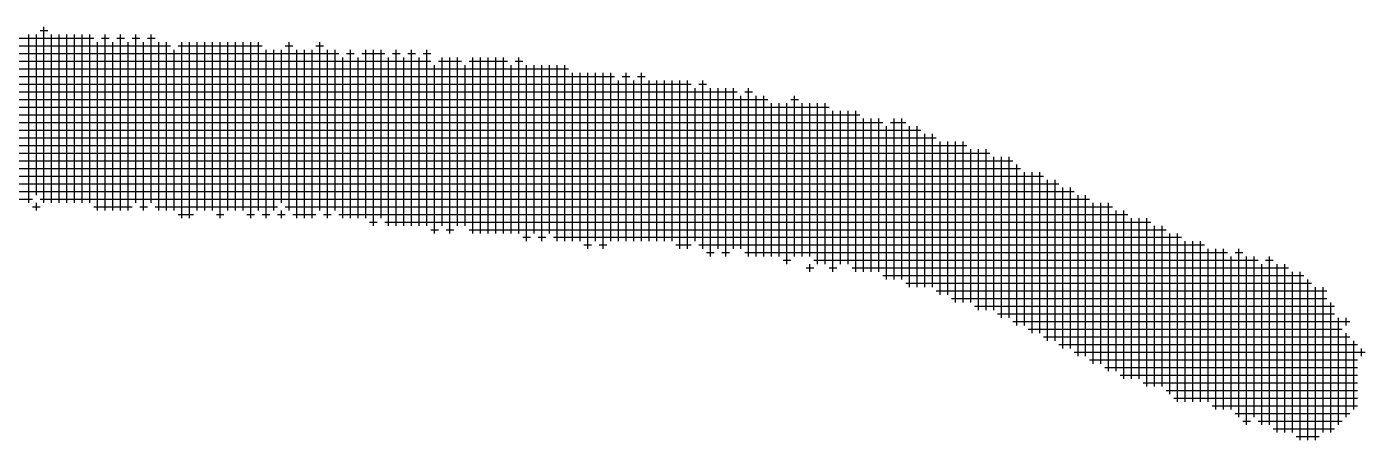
# Model space of a CAD drawing. Header units: feet. Extents: x 0 to 504600, y 0 to 356400.
# Drawn here: x 323179 to 324170, y 16999 to 17305 of the extents above; entities that cross this region are included whole.
import ezdxf

# ---------------------------------------------------------------- set-up
doc = ezdxf.new("R2010")
doc.units = ezdxf.units.FT
doc.header["$LTSCALE"] = 600
doc.header["$MEASUREMENT"] = 0
doc.layers.add('CX-COMM', color=3, linetype='CONTINUOUS')

msp = doc.modelspace()

# ---------------------------------------------------------------- linework, layer by layer
at = {"layer": 'CX-COMM'}
for p, q in [((323188.96, 17302.33, 14725.57), (323194.63, 17302.33, 14725.57)), ((323191.79, 17174.76, 14725.57), (323191.79, 17305.17, 14725.57)), ((322667.32, 17290.99, 14725.57), (323285.35, 17290.99, 14725.57)), ((323064.22, 17296.66, 14725.57), (323228.65, 17296.66, 14725.57)), ((323180.45, 17174.76, 14725.57), (323180.45, 17299.5, 14725.57)), ((323186.12, 17180.43, 14725.57), (323186.12, 17299.5, 14725.57)), ((323197.46, 17174.76, 14725.57), (323197.46, 17299.5, 14725.57)), ((323203.13, 17174.76, 14725.57), (323203.13, 17299.5, 14725.57)), ((323208.8, 17174.76, 14725.57), (323208.8, 17299.5, 14725.57)), ((323214.47, 17174.76, 14725.57), (323214.47, 17299.5, 14725.57)), ((323220.14, 17174.76, 14725.57), (323220.14, 17299.5, 14725.57)), ((323225.81, 17174.76, 14725.57), (323225.81, 17299.5, 14725.57)), ((323231.48, 17169.09, 14725.57), (323231.48, 17293.83, 14725.57)), ((323234.32, 17296.66, 14725.57), (323239.99, 17296.66, 14725.57)), ((323237.15, 17169.09, 14725.57), (323237.15, 17299.5, 14725.57)), ((323242.82, 17169.09, 14725.57), (323242.82, 17293.83, 14725.57)), ((323245.66, 17296.66, 14725.57), (323251.33, 17296.66, 14725.57)), ((323248.49, 17169.09, 14725.57), (323248.49, 17299.5, 14725.57)), ((323254.16, 17169.09, 14725.57), (323254.16, 17293.83, 14725.57)), ((323257, 17296.66, 14725.57), (323262.67, 17296.66, 14725.57)), ((323259.83, 17174.76, 14725.57), (323259.83, 17299.5, 14725.57)), ((323265.5, 17169.09, 14725.57), (323265.5, 17293.83, 14725.57)), ((323268.34, 17296.66, 14725.57), (323274.01, 17296.66, 14725.57)), ((323271.17, 17174.76, 14725.57), (323271.17, 17299.5, 14725.57)), ((323276.84, 17169.09, 14725.57), (323276.84, 17293.83, 14725.57)), ((323282.51, 17169.09, 14725.57), (323282.51, 17293.83, 14725.57)), ((323291.02, 17290.99, 14725.57), (323353.39, 17290.99, 14725.57)), ((323293.85, 17163.42, 14725.57), (323293.85, 17293.83, 14725.57)), ((323299.52, 17163.42, 14725.57), (323299.52, 17293.83, 14725.57)), ((323305.19, 17169.09, 14725.57), (323305.19, 17293.83, 14725.57)), ((323310.86, 17169.09, 14725.57), (323310.86, 17293.83, 14725.57)), ((323316.53, 17169.09, 14725.57), (323316.53, 17293.83, 14725.57)), ((323322.2, 17163.42, 14725.57), (323322.2, 17293.83, 14725.57)), ((323327.87, 17169.09, 14725.57), (323327.87, 17293.83, 14725.57)), ((323333.54, 17169.09, 14725.57), (323333.54, 17293.83, 14725.57)), ((323339.21, 17169.09, 14725.57), (323339.21, 17293.83, 14725.57)), ((323344.88, 17163.42, 14725.57), (323344.88, 17293.83, 14725.57)), ((323350.55, 17169.09, 14725.57), (323350.55, 17293.83, 14725.57)), ((323370.4, 17290.99, 14725.57), (323376.07, 17290.99, 14725.57)), ((323373.23, 17169.09, 14725.57), (323373.23, 17293.83, 14725.57)), ((323393.08, 17290.99, 14725.57), (323398.75, 17290.99, 14725.57)), ((323395.91, 17169.09, 14725.57), (323395.91, 17293.83, 14725.57)), ((322604.95, 17285.32, 14725.57), (323410.09, 17285.32, 14725.57)), ((323288.18, 17169.09, 14725.57), (323288.18, 17288.16, 14725.57)), ((323356.22, 17163.42, 14725.57), (323356.22, 17288.16, 14725.57)), ((323361.89, 17169.09, 14725.57), (323361.89, 17288.16, 14725.57)), ((323367.56, 17174.76, 14725.57), (323367.56, 17288.16, 14725.57)), ((323378.9, 17163.42, 14725.57), (323378.9, 17288.16, 14725.57)), ((323384.57, 17163.42, 14725.57), (323384.57, 17288.16, 14725.57)), ((323390.24, 17163.42, 14725.57), (323390.24, 17288.16, 14725.57)), ((323401.58, 17163.42, 14725.57), (323401.58, 17288.16, 14725.57)), ((323407.25, 17169.09, 14725.57), (323407.25, 17288.16, 14725.57)), ((323412.92, 17163.42, 14725.57), (323412.92, 17282.49, 14725.57)), ((323415.76, 17285.32, 14725.57), (323421.43, 17285.32, 14725.57)), ((323418.59, 17163.42, 14725.57), (323418.59, 17288.16, 14725.57)), ((323424.26, 17163.42, 14725.57), (323424.26, 17282.49, 14725.57)), ((323427.1, 17285.32, 14725.57), (323444.11, 17285.32, 14725.57)), ((323429.93, 17163.42, 14725.57), (323429.93, 17288.16, 14725.57)), ((323435.6, 17157.75, 14725.57), (323435.6, 17288.16, 14725.57)), ((323441.27, 17163.42, 14725.57), (323441.27, 17288.16, 14725.57)), ((323446.94, 17157.75, 14725.57), (323446.94, 17282.49, 14725.57)), ((323449.78, 17285.32, 14725.57), (323455.45, 17285.32, 14725.57)), ((323452.61, 17157.75, 14725.57), (323452.61, 17288.16, 14725.57)), ((323458.28, 17157.75, 14725.57), (323458.28, 17282.49, 14725.57)), ((323461.12, 17285.32, 14725.57), (323466.79, 17285.32, 14725.57)), ((323463.95, 17157.75, 14725.57), (323463.95, 17288.16, 14725.57)), ((323469.62, 17157.75, 14725.57), (323469.62, 17282.49, 14725.57)), ((323472.46, 17285.32, 14725.57), (323478.13, 17285.32, 14725.57)), ((323475.29, 17157.75, 14725.57), (323475.29, 17288.16, 14725.57)), ((323486.63, 17157.75, 14725.57), (323486.63, 17282.49, 14725.57)), ((323492.3, 17152.08, 14725.57), (323492.3, 17282.49, 14725.57)), ((323497.97, 17157.75, 14725.57), (323497.97, 17282.49, 14725.57)), ((323509.31, 17152.08, 14725.57), (323509.31, 17282.49, 14725.57)), ((323514.98, 17152.08, 14725.57), (323514.98, 17282.49, 14725.57)), ((323520.65, 17152.08, 14725.57), (323520.65, 17282.49, 14725.57)), ((323526.32, 17152.08, 14725.57), (323526.32, 17282.49, 14725.57)), ((323531.99, 17152.08, 14725.57), (323531.99, 17282.49, 14725.57)), ((323543.33, 17152.08, 14725.57), (323543.33, 17282.49, 14725.57)), ((322440.52, 17279.65, 14725.57), (323478.13, 17279.65, 14725.57)), ((322457.53, 17273.98, 14725.57), (323580.19, 17273.98, 14725.57)), ((323480.96, 17152.08, 14725.57), (323480.96, 17276.82, 14725.57)), ((323483.8, 17279.65, 14725.57), (323500.81, 17279.65, 14725.57)), ((323503.64, 17157.75, 14725.57), (323503.64, 17276.82, 14725.57)), ((323506.48, 17279.65, 14725.57), (323534.83, 17279.65, 14725.57)), ((323537.66, 17152.08, 14725.57), (323537.66, 17276.82, 14725.57)), ((323540.5, 17279.65, 14725.57), (323546.17, 17279.65, 14725.57)), ((323549, 17146.41, 14725.57), (323549, 17276.82, 14725.57)), ((323554.67, 17152.08, 14725.57), (323554.67, 17276.82, 14725.57)), ((323560.34, 17146.41, 14725.57), (323560.34, 17276.82, 14725.57)), ((323566.01, 17152.08, 14725.57), (323566.01, 17276.82, 14725.57)), ((323571.68, 17146.41, 14725.57), (323571.68, 17276.82, 14725.57)), ((323577.35, 17146.41, 14725.57), (323577.35, 17276.82, 14725.57)), ((323583.02, 17146.41, 14725.57), (323583.02, 17271.15, 14725.57)), ((323588.69, 17146.41, 14725.57), (323588.69, 17271.15, 14725.57)), ((323594.36, 17140.74, 14725.57), (323594.36, 17271.15, 14725.57)), ((323600.03, 17146.41, 14725.57), (323600.03, 17271.15, 14725.57)), ((323605.7, 17140.74, 14725.57), (323605.7, 17271.15, 14725.57)), ((323611.37, 17146.41, 14725.57), (323611.37, 17271.15, 14725.57)), ((323622.71, 17146.41, 14725.57), (323622.71, 17271.15, 14725.57)), ((323634.05, 17146.41, 14725.57), (323634.05, 17271.15, 14725.57)), ((322123, 17262.64, 14725.57), (323670.91, 17262.64, 14725.57)), ((322310.11, 17268.31, 14725.57), (323614.21, 17268.31, 14725.57)), ((323617.04, 17146.41, 14725.57), (323617.04, 17265.48, 14725.57)), ((323619.88, 17268.31, 14725.57), (323625.55, 17268.31, 14725.57)), ((323628.38, 17146.41, 14725.57), (323628.38, 17265.48, 14725.57)), ((323631.22, 17268.31, 14725.57), (323636.89, 17268.31, 14725.57)), ((323639.72, 17146.41, 14725.57), (323639.72, 17265.48, 14725.57)), ((323645.39, 17146.41, 14725.57), (323645.39, 17265.48, 14725.57)), ((323651.06, 17146.41, 14725.57), (323651.06, 17265.48, 14725.57)), ((323656.73, 17146.41, 14725.57), (323656.73, 17265.48, 14725.57)), ((323662.4, 17140.74, 14725.57), (323662.4, 17265.48, 14725.57)), ((323668.07, 17140.74, 14725.57), (323668.07, 17265.48, 14725.57)), ((323676.58, 17262.64, 14725.57), (323682.25, 17262.64, 14725.57)), ((323679.41, 17140.74, 14725.57), (323679.41, 17265.48, 14725.57)), ((322066.3, 17251.3, 14725.57), (323727.61, 17251.3, 14725.57)), ((322077.64, 17256.97, 14725.57), (323704.93, 17256.97, 14725.57)), ((323673.74, 17146.41, 14725.57), (323673.74, 17259.81, 14725.57)), ((323685.08, 17135.07, 14725.57), (323685.08, 17259.81, 14725.57)), ((323690.75, 17140.74, 14725.57), (323690.75, 17259.81, 14725.57)), ((323696.42, 17135.07, 14725.57), (323696.42, 17259.81, 14725.57)), ((323702.09, 17140.74, 14725.57), (323702.09, 17259.81, 14725.57)), ((323707.76, 17140.74, 14725.57), (323707.76, 17254.14, 14725.57)), ((323710.6, 17256.97, 14725.57), (323716.27, 17256.97, 14725.57)), ((323713.43, 17135.07, 14725.57), (323713.43, 17259.81, 14725.57)), ((323719.1, 17135.07, 14725.57), (323719.1, 17254.14, 14725.57)), ((323724.77, 17135.07, 14725.57), (323724.77, 17254.14, 14725.57)), ((323744.62, 17251.3, 14725.57), (323750.29, 17251.3, 14725.57)), ((323747.45, 17135.07, 14725.57), (323747.45, 17254.14, 14725.57)), ((321975.58, 17245.63, 14725.57), (323772.97, 17245.63, 14725.57)), ((323730.44, 17135.07, 14725.57), (323730.44, 17248.47, 14725.57)), ((323736.11, 17135.07, 14725.57), (323736.11, 17248.47, 14725.57)), ((323741.78, 17129.4, 14725.57), (323741.78, 17248.47, 14725.57)), ((323753.12, 17135.07, 14725.57), (323753.12, 17248.47, 14725.57)), ((323758.79, 17135.07, 14725.57), (323758.79, 17248.47, 14725.57)), ((323764.46, 17129.4, 14725.57), (323764.46, 17248.47, 14725.57)), ((323770.13, 17129.4, 14725.57), (323770.13, 17248.47, 14725.57)), ((323775.8, 17123.73, 14725.57), (323775.8, 17242.8, 14725.57)), ((323781.47, 17129.4, 14725.57), (323781.47, 17242.8, 14725.57)), ((323787.14, 17129.4, 14725.57), (323787.14, 17242.8, 14725.57)), ((323792.81, 17123.73, 14725.57), (323792.81, 17242.8, 14725.57)), ((321873.52, 17234.29, 14725.57), (323812.66, 17234.29, 14725.57)), ((321930.22, 17239.96, 14725.57), (323795.65, 17239.96, 14725.57)), ((323798.48, 17123.73, 14725.57), (323798.48, 17237.13, 14725.57)), ((323804.15, 17123.73, 14725.57), (323804.15, 17237.13, 14725.57)), ((323809.82, 17123.73, 14725.57), (323809.82, 17237.13, 14725.57)), ((323815.49, 17118.06, 14725.57), (323815.49, 17231.46, 14725.57)), ((323818.33, 17234.29, 14725.57), (323829.67, 17234.29, 14725.57)), ((323821.16, 17118.06, 14725.57), (323821.16, 17237.13, 14725.57)), ((323826.83, 17118.06, 14725.57), (323826.83, 17237.13, 14725.57)), ((323832.5, 17112.39, 14725.57), (323832.5, 17231.46, 14725.57)), ((323838.17, 17112.39, 14725.57), (323838.17, 17231.46, 14725.57)), ((321805.48, 17222.95, 14725.57), (323852.35, 17222.95, 14725.57)), ((321867.85, 17228.62, 14725.57), (323841.01, 17228.62, 14725.57)), ((323843.84, 17112.39, 14725.57), (323843.84, 17225.79, 14725.57)), ((323849.51, 17112.39, 14725.57), (323849.51, 17225.79, 14725.57)), ((321794.14, 17217.28, 14725.57), (323875.03, 17217.28, 14725.57)), ((321867.85, 17211.61, 14725.57), (323892.04, 17211.61, 14725.57)), ((323855.18, 17106.72, 14725.57), (323855.18, 17220.12, 14725.57)), ((323860.85, 17106.72, 14725.57), (323860.85, 17220.12, 14725.57)), ((323866.52, 17101.05, 14725.57), (323866.52, 17220.12, 14725.57)), ((323872.19, 17101.05, 14725.57), (323872.19, 17220.12, 14725.57)), ((323877.86, 17101.05, 14725.57), (323877.86, 17214.45, 14725.57)), ((323883.53, 17095.38, 14725.57), (323883.53, 17214.45, 14725.57)), ((323889.2, 17095.38, 14725.57), (323889.2, 17214.45, 14725.57)), ((321663.73, 17205.94, 14725.57), (323909.05, 17205.94, 14725.57)), ((323894.87, 17095.38, 14725.57), (323894.87, 17208.78, 14725.57)), ((323900.54, 17089.71, 14725.57), (323900.54, 17208.78, 14725.57)), ((323906.21, 17089.71, 14725.57), (323906.21, 17208.78, 14725.57)), ((323911.88, 17084.04, 14725.57), (323911.88, 17203.11, 14725.57)), ((321590.02, 17194.6, 14725.57), (323931.73, 17194.6, 14725.57)), ((321646.72, 17200.27, 14725.57), (323914.72, 17200.27, 14725.57)), ((323917.55, 17084.04, 14725.57), (323917.55, 17197.44, 14725.57)), ((323923.22, 17078.37, 14725.57), (323923.22, 17197.44, 14725.57)), ((323928.89, 17078.37, 14725.57), (323928.89, 17197.44, 14725.57)), ((323934.56, 17072.7, 14725.57), (323934.56, 17191.77, 14725.57)), ((323940.23, 17072.7, 14725.57), (323940.23, 17191.77, 14725.57)), ((321533.32, 17188.93, 14725.57), (323943.07, 17188.93, 14725.57)), ((323069.89, 17183.26, 14725.57), (323954.41, 17183.26, 14725.57)), ((323945.9, 17067.03, 14725.57), (323945.9, 17186.1, 14725.57)), ((323951.57, 17067.03, 14725.57), (323951.57, 17186.1, 14725.57)), ((323160.61, 17177.59, 14725.57), (323183.29, 17177.59, 14725.57)), ((323183.29, 17171.92, 14725.57), (323188.96, 17171.92, 14725.57)), ((323186.12, 17169.09, 14725.57), (323186.12, 17174.76, 14725.57)), ((323188.96, 17177.59, 14725.57), (323965.75, 17177.59, 14725.57)), ((323228.65, 17171.92, 14725.57), (323257, 17171.92, 14725.57)), ((323262.67, 17171.92, 14725.57), (323268.34, 17171.92, 14725.57)), ((323274.01, 17171.92, 14725.57), (323364.73, 17171.92, 14725.57)), ((323370.4, 17171.92, 14725.57), (323982.76, 17171.92, 14725.57)), ((323957.24, 17061.36, 14725.57), (323957.24, 17180.43, 14725.57)), ((323962.91, 17061.36, 14725.57), (323962.91, 17180.43, 14725.57)), ((323968.58, 17055.69, 14725.57), (323968.58, 17174.76, 14725.57)), ((323974.25, 17055.69, 14725.57), (323974.25, 17174.76, 14725.57)), ((323979.92, 17050.02, 14725.57), (323979.92, 17174.76, 14725.57)), ((323291.02, 17166.25, 14725.57), (323302.36, 17166.25, 14725.57)), ((323319.37, 17166.25, 14725.57), (323325.04, 17166.25, 14725.57)), ((323342.05, 17166.25, 14725.57), (323347.72, 17166.25, 14725.57)), ((323353.39, 17166.25, 14725.57), (323359.06, 17166.25, 14725.57)), ((323364.73, 17166.25, 14725.57), (323370.4, 17166.25, 14725.57)), ((323367.56, 17163.42, 14725.57), (323367.56, 17169.09, 14725.57)), ((323376.07, 17166.25, 14725.57), (323393.08, 17166.25, 14725.57)), ((323398.75, 17166.25, 14725.57), (323404.42, 17166.25, 14725.57)), ((323410.09, 17166.25, 14725.57), (323994.1, 17166.25, 14725.57)), ((323985.59, 17050.02, 14725.57), (323985.59, 17169.09, 14725.57)), ((323991.26, 17044.35, 14725.57), (323991.26, 17169.09, 14725.57)), ((323996.93, 17044.35, 14725.57), (323996.93, 17163.42, 14725.57)), ((324002.6, 17044.35, 14725.57), (324002.6, 17163.42, 14725.57)), ((324008.27, 17038.68, 14725.57), (324008.27, 17163.42, 14725.57)), ((323432.77, 17160.58, 14725.57), (323438.44, 17160.58, 14725.57)), ((323444.11, 17160.58, 14725.57), (324011.11, 17160.58, 14725.57)), ((323478.13, 17154.91, 14725.57), (323483.8, 17154.91, 14725.57)), ((323489.47, 17154.91, 14725.57), (323495.14, 17154.91, 14725.57)), ((323506.48, 17154.91, 14725.57), (324022.45, 17154.91, 14725.57)), ((324013.94, 17038.68, 14725.57), (324013.94, 17157.75, 14725.57)), ((324019.61, 17038.68, 14725.57), (324019.61, 17157.75, 14725.57)), ((324025.28, 17033.01, 14725.57), (324025.28, 17152.08, 14725.57)), ((324030.95, 17027.34, 14725.57), (324030.95, 17152.08, 14725.57)), ((323546.17, 17149.24, 14725.57), (323551.84, 17149.24, 14725.57)), ((323557.51, 17149.24, 14725.57), (323563.18, 17149.24, 14725.57)), ((323568.85, 17149.24, 14725.57), (324033.79, 17149.24, 14725.57)), ((323591.53, 17143.57, 14725.57), (323597.2, 17143.57, 14725.57)), ((323602.87, 17143.57, 14725.57), (323608.54, 17143.57, 14725.57)), ((323659.57, 17143.57, 14725.57), (323670.91, 17143.57, 14725.57)), ((323676.58, 17143.57, 14725.57), (324050.8, 17143.57, 14725.57)), ((324036.62, 17027.34, 14725.57), (324036.62, 17146.41, 14725.57)), ((324042.29, 17027.34, 14725.57), (324042.29, 17146.41, 14725.57)), ((324047.96, 17027.34, 14725.57), (324047.96, 17146.41, 14725.57)), ((323682.25, 17137.9, 14725.57), (323687.92, 17137.9, 14725.57)), ((323693.59, 17137.9, 14725.57), (323699.26, 17137.9, 14725.57)), ((323710.6, 17137.9, 14725.57), (324067.81, 17137.9, 14725.57)), ((323738.95, 17132.23, 14725.57), (323744.62, 17132.23, 14725.57)), ((323761.63, 17132.23, 14725.57), (324090.49, 17132.23, 14725.57)), ((324053.63, 17027.34, 14725.57), (324053.63, 17140.74, 14725.57)), ((324059.3, 17021.67, 14725.57), (324059.3, 17140.74, 14725.57)), ((324064.97, 17021.67, 14725.57), (324064.97, 17140.74, 14725.57)), ((324070.64, 17021.67, 14725.57), (324070.64, 17135.07, 14725.57)), ((324073.48, 17137.9, 14725.57), (324079.15, 17137.9, 14725.57)), ((324076.31, 17016, 14725.57), (324076.31, 17140.74, 14725.57)), ((324081.98, 17010.33, 14725.57), (324081.98, 17135.07, 14725.57)), ((324087.65, 17016, 14725.57), (324087.65, 17135.07, 14725.57)), ((324096.16, 17132.23, 14725.57), (324101.83, 17132.23, 14725.57)), ((324098.99, 17010.33, 14725.57), (324098.99, 17135.07, 14725.57)), ((323755.96, 17126.56, 14725.57), (323761.63, 17126.56, 14725.57)), ((323758.79, 17123.73, 14725.57), (323758.79, 17129.4, 14725.57)), ((323772.97, 17126.56, 14725.57), (323778.64, 17126.56, 14725.57)), ((323789.98, 17126.56, 14725.57), (324113.17, 17126.56, 14725.57)), ((324093.32, 17010.33, 14725.57), (324093.32, 17129.4, 14725.57)), ((324104.66, 17004.66, 14725.57), (324104.66, 17129.4, 14725.57)), ((324110.33, 17004.66, 14725.57), (324110.33, 17129.4, 14725.57)), ((324116, 17004.66, 14725.57), (324116, 17123.73, 14725.57)), ((324121.67, 16998.99, 14725.57), (324121.67, 17123.73, 14725.57)), ((323812.66, 17120.89, 14725.57), (324124.51, 17120.89, 14725.57)), ((323829.67, 17115.22, 14725.57), (324130.18, 17115.22, 14725.57)), ((324127.34, 16998.99, 14725.57), (324127.34, 17118.06, 14725.57)), ((324133.01, 16998.99, 14725.57), (324133.01, 17112.39, 14725.57)), ((324138.68, 17004.66, 14725.57), (324138.68, 17112.39, 14725.57)), ((323852.35, 17109.55, 14725.57), (324141.52, 17109.55, 14725.57)), ((323863.69, 17103.88, 14725.57), (324141.52, 17103.88, 14725.57)), ((323880.7, 17098.21, 14725.57), (324147.19, 17098.21, 14725.57)), ((323897.71, 17092.54, 14725.57), (324147.19, 17092.54, 14725.57)), ((324144.35, 17004.66, 14725.57), (324144.35, 17101.05, 14725.57)), ((323909.05, 17086.87, 14725.57), (324158.53, 17086.87, 14725.57)), ((324150.02, 17010.33, 14725.57), (324150.02, 17089.71, 14725.57)), ((324155.69, 17084.04, 14725.57), (324155.69, 17089.71, 14725.57)), ((323920.39, 17081.2, 14725.57), (324152.86, 17081.2, 14725.57)), ((323931.73, 17075.53, 14725.57), (324158.53, 17075.53, 14725.57)), ((324155.69, 17016, 14725.57), (324155.69, 17078.37, 14725.57)), ((324161.36, 17021.67, 14725.57), (324161.36, 17072.7, 14725.57)), ((323943.07, 17069.86, 14725.57), (324164.2, 17069.86, 14725.57)), ((323954.41, 17064.19, 14725.57), (324169.87, 17064.19, 14725.57)), ((324167.03, 17061.36, 14725.57), (324167.03, 17067.03, 14725.57)), ((323965.75, 17058.52, 14725.57), (324164.2, 17058.52, 14725.57)), ((323977.09, 17052.85, 14725.57), (324164.2, 17052.85, 14725.57)), ((323988.43, 17047.18, 14725.57), (324164.2, 17047.18, 14725.57)), ((324005.44, 17041.51, 14725.57), (324164.2, 17041.51, 14725.57)), ((324022.45, 17035.84, 14725.57), (324164.2, 17035.84, 14725.57)), ((324028.12, 17030.17, 14725.57), (324164.2, 17030.17, 14725.57)), ((324056.47, 17024.5, 14725.57), (324164.2, 17024.5, 14725.57)), ((324073.48, 17018.83, 14725.57), (324158.53, 17018.83, 14725.57)), ((324079.15, 17013.16, 14725.57), (324084.82, 17013.16, 14725.57)), ((324090.49, 17013.16, 14725.57), (324152.86, 17013.16, 14725.57)), ((324101.83, 17007.49, 14725.57), (324147.19, 17007.49, 14725.57)), ((324118.84, 17001.82, 14725.57), (324135.85, 17001.82, 14725.57))]:
    msp.add_line(p, q, dxfattribs=at)

doc.saveas('drawing.dxf')
